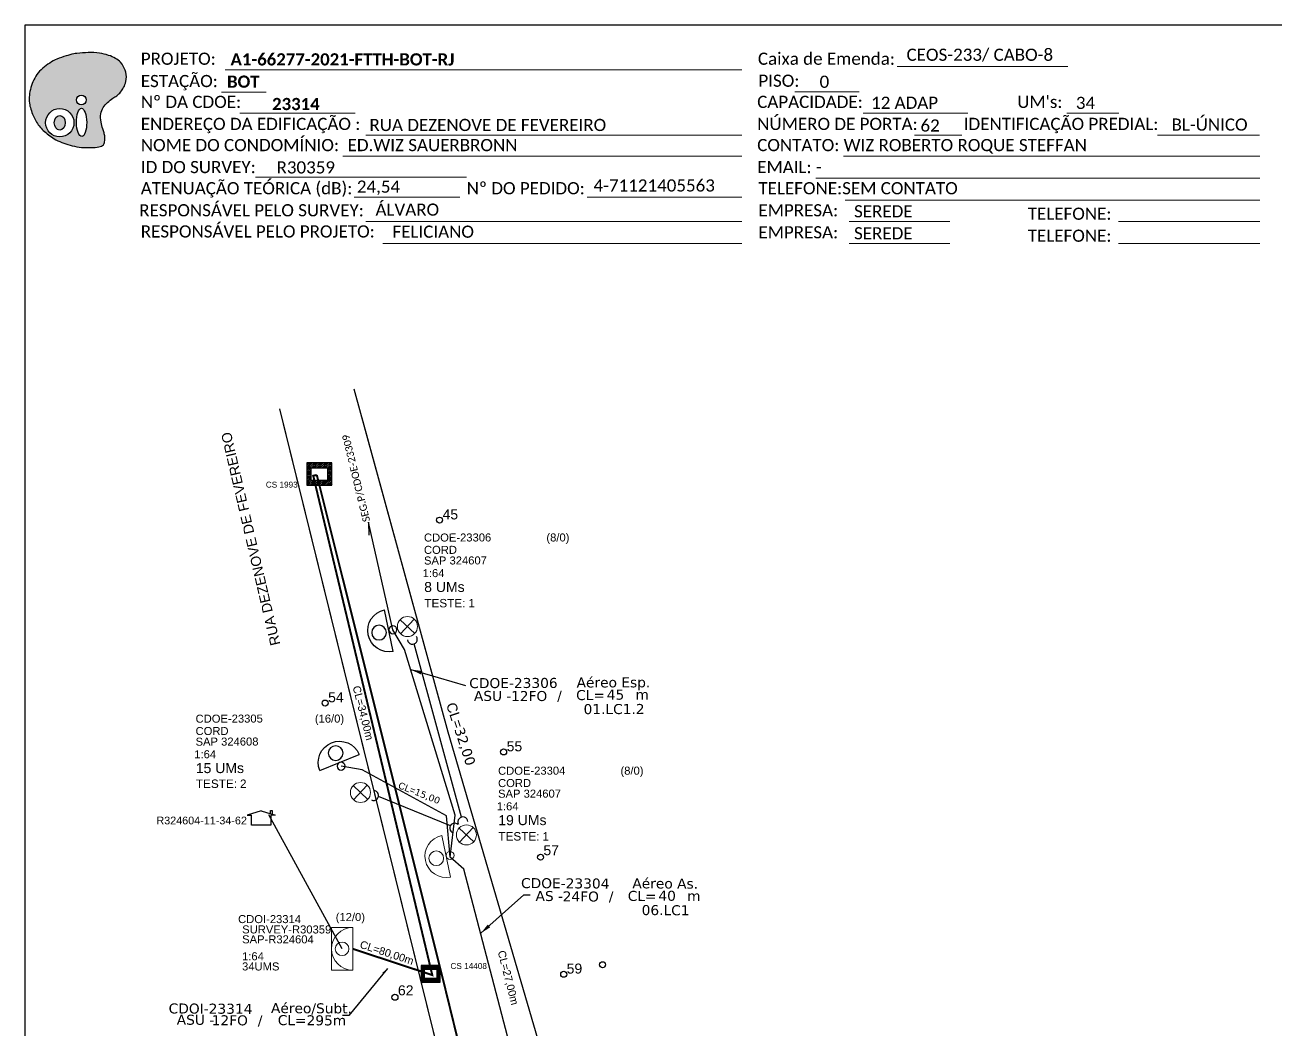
# Model space of a CAD drawing. Header units: metres. Extents: x -425 to 416, y -480 to 114.
# Drawn here: x -424.7 to -198.3, y -67.8 to 114 of the extents above; entities that cross this region are included whole.
import ezdxf
from ezdxf.enums import TextEntityAlignment as Align

# ---------------------------------------------------------------- set-up
doc = ezdxf.new("R2010")
doc.units = ezdxf.units.M
for name, color, linetype in [('0 @ 1', 7, 'Continuous'), ('10.1-Caixas Subterrâneas', 5, 'Continuous'), ('CAP a instalar', 1, 'Continuous'), ('label_cabos', 7, 'Continuous'), ('Numeração Texto', 34, 'Continuous'), ('QUADRA', 7, 'Continuous'), ('surveys', 7, 'Continuous'), ('Surveys legendas', 7, 'Continuous')]:
    doc.layers.add(name, color=color, linetype=linetype)
for name, color, linetype, lineweight in [('10.4-Postes', 1, 'Continuous', 0), ("20.0-LEGENDA DOS CDO'S", 1, 'Continuous', 0), ('20.1-CDO_INTERIOR', 1, 'Continuous', 0), ('20.2-CDO_POSTE', 1, 'Continuous', 5), ('20.6-CORDOALHA_SUPORTE', 7, 'Continuous', 25), ('Numeração', 251, 'Continuous', 0), ('Segmento Logradouro Texto', 238, 'Continuous', 0)]:
    doc.layers.add(name, color=color, linetype=linetype, lineweight=lineweight)
doc.styles.add('ARIAL', font='arial.ttf')
doc.styles.add('DIGICADE', font='arial.ttf')
doc.styles.add('FTTH', font='arial.ttf')
doc.styles.add('ROMANS', font='arial.ttf')
doc.styles.add('siredit', font='verdana.ttf')
doc.styles.get("Standard").update_dxf_attribs({"font": 'arial.ttf'})
doc.styles.add('WMF-Calibri0', font='calibri.ttf')
doc.styles.add('WMF-Calibri1', font='calibrib.ttf')
doc.linetypes.add('FENCELINE1', pattern='A,0.25,-0.1,[133,ltypeshp.shx,S=0.1,R=0,X=-0.1,Y=0],-0.1,1', length=1.45)
doc.dimstyles.new('CC', dxfattribs={"dimtxt": 1, "dimasz": 2, "dimexe": 0.18, "dimexo": 0.0625, "dimgap": 0.09, "dimtad": 0, "dimdec": 0, "dimrnd": 1, "dimzin": 0, "dimdsep": 46, "dimtxsty": 'siredit', "dimblk": 'NONE', "dimcen": 0, "dimse1": 1, "dimse2": 1, "dimsd1": 1, "dimsd2": 1, "dimclrt": 7, "dimadec": 0, "dimazin": 0, "dimtfac": 1, "dimtdec": 0, "dimtofl": 0, "dimtmove": 0, "dimatfit": 3, "dimfxl": 0, "dimtolj": 1, "dimtzin": 0, "dimarcsym": 0})
doc.dimstyles.get("Standard").update_dxf_attribs({"dimtxt": 0.18, "dimasz": 0.18, "dimexe": 0.18, "dimexo": 0.0625, "dimgap": 0.09, "dimtad": 0, "dimtih": 1, "dimtoh": 1, "dimdec": 4, "dimzin": 0, "dimdsep": 46, "dimtxsty": 'Standard', "dimcen": 0.09, "dimadec": 0, "dimazin": 0, "dimtfac": 1, "dimtdec": 4, "dimtofl": 0, "dimtmove": 0, "dimatfit": 3, "dimfxl": 0, "dimtolj": 1, "dimtzin": 0, "dimarcsym": 0})

# ---------------------------------------------------------------- blocks, each defined once
blk = doc.blocks.new('POLE_POLE')
at = {"color": 1}
for p, q in [((-0.00000309, 0.00000689), (0.00000269, 0.00000147)), ((0.00000251, 0.00000707), (-0.00000291, 0.00000129))]:
    blk.add_line(p, q, dxfattribs=at)
blk.add_circle((-0.0000002, 0.00000418), 0.00000396, dxfattribs=at)
blk = doc.blocks.new('*X4')
at = {"color": 0, "linetype": 'Continuous'}
for p, q in [((-1.25, 0.34099), (-0.49099, 1.1)), ((-1.25, 0.517767), (-0.667767, 1.1)), ((-1.25, 0.694544), (-0.844544, 1.1)), ((-1.25, 0.87132), (-1.02132, 1.1)), ((-1.25, 1.048097), (-1.198097, 1.1)), ((-1.25, 0.164214), (-0.8035, 0.610714)), ((-1.25, -0.012563), (-0.8035, 0.433937)), ((-1.25, -0.18934), (-0.8035, 0.25716)), ((-1.25, -0.366117), (-0.8035, 0.080383)), ((-0.789214, 0.625), (-0.314214, 1.1)), ((-0.612437, 0.625), (-0.137437, 1.1)), ((-0.43566, 0.625), (0.03934, 1.1)), ((-0.258883, 0.625), (0.216117, 1.1)), ((-0.082107, 0.625), (0.392893, 1.1)), ((0.09467, 0.625), (0.56967, 1.1)), ((0.271447, 0.625), (0.746447, 1.1)), ((0.448223, 0.625), (0.923223, 1.1)), ((0.625, 0.625), (1.1, 1.1)), ((0.801777, 0.625), (1.25, 1.073223)), ((0.8035, 0.449947), (1.25, 0.896447)), ((0.8035, 0.27317), (1.25, 0.71967)), ((0.8035, 0.096393), (1.25, 0.542893)), ((0.8035, -0.080383), (1.25, 0.366117)), ((0.8035, -0.25716), (1.25, 0.18934)), ((0.8035, -0.433937), (1.25, 0.012563)), ((-1.25, -0.542893), (-0.8035, -0.096393)), ((-1.25, -0.71967), (-0.8035, -0.27317)), ((-1.25, -0.896447), (-0.8035, -0.449947)), ((-1.25, -1.073223), (-0.801777, -0.625)), ((-1.1, -1.1), (-0.625, -0.625)), ((-0.923223, -1.1), (-0.448223, -0.625)), ((-0.746447, -1.1), (-0.271447, -0.625)), ((-0.56967, -1.1), (-0.09467, -0.625)), ((-0.392893, -1.1), (0.082107, -0.625)), ((-0.216117, -1.1), (0.258883, -0.625)), ((-0.03934, -1.1), (0.43566, -0.625)), ((0.137437, -1.1), (0.612437, -0.625)), ((0.314214, -1.1), (0.789214, -0.625)), ((0.49099, -1.1), (1.25, -0.34099)), ((0.667767, -1.1), (1.25, -0.517767)), ((0.8035, -0.610714), (1.25, -0.164214)), ((0.844544, -1.1), (1.25, -0.694544)), ((1.02132, -1.1), (1.25, -0.87132)), ((1.198097, -1.1), (1.25, -1.048097))]:
    blk.add_line(p, q, dxfattribs=at)
blk = doc.blocks.new('MANHOLE_MQ')
at = {"color": 0, "linetype": 'Continuous'}
for p, q in [((0.00000623, 0.00000569), (-0.00000627, 0.00000569)), ((-0.00000627, 0.00000569), (-0.00000627, -0.00000531)), ((-0.00000404, 0.00000331), (0.00000399, 0.00000331)), ((-0.00000404, -0.00000294), (-0.00000404, 0.00000331)), ((0.00000399, 0.00000331), (0.00000399, -0.00000294)), ((0.00000623, -0.00000531), (0.00000623, 0.00000569)), ((-0.00000627, -0.00000531), (0.00000623, -0.00000531)), ((0.00000399, -0.00000294), (-0.00000404, -0.00000294)), ((0.00000399, -0.00000294), (0.00000399, -0.00000294))]:
    blk.add_line(p, q, dxfattribs=at)
at = {"color": 0, "linetype": 'Continuous', "xscale": 5e-06, "yscale": 5e-06, "zscale": 1e-05}
blk.add_blockref('*X4', (-0.00000002, 0.00000019), dxfattribs=at)
blk = doc.blocks.new('*U16')
at = {"color": 0}
blk.add_line((2.14, -0.58), (-2.1, -0.68), dxfattribs=at)
for centre, radius in [((0, 0.38), 0.733), ((0.03, -1.03), 0.393)]:
    blk.add_circle(centre, radius, dxfattribs=at)
blk.add_arc((0.02, -0.63), 2.12, 1.3782, 181.3782, dxfattribs=at)
blk = doc.blocks.new('Inst CDOE-8 CAIXA DIST OPT CDOE 48F_8D C_SPL OPTAP')
at = {"layer": "20.0-LEGENDA DOS CDO'S", "color": 0}
for tag, p, style, flags in [('ID_ATIVIDADE', (0.12, 6.47), 'ARIAL', 3), ('FATOR', (7.92, 6.47), 'ARIAL', 1), ('QTDE', (0.23, -0.97), 'DIGICADE', 3)]:
    blk.add_attdef(tag, p, '', height=0.8, rotation=0.118, dxfattribs=dict(at, style=style, flags=flags))
at = {"layer": "20.0-LEGENDA DOS CDO'S", "color": 0, "style": 'ARIAL'}
for tag, p, height in [('FID', (0.12, 5.25), 0.8), ('SAP', (0.12, 2.96), 0.8), ('CORDOALHA', (0.12, 4.02), 0.8), ('1:XX', (-0.01, 1.7), 0.8), ('UMS', (0.14, 0.22), 1)]:
    blk.add_attdef(tag, p, '', height=height, rotation=0.118, dxfattribs=at)
blk.add_attdef('FIBRAS_UTILIZADAS', text='', height=0.8, rotation=0.118, dxfattribs=at).set_placement((13.48, 5.26), align=Align.CENTER)
blk = doc.blocks.new('Teste  FTTH')
at = {"color": 0, "lineweight": 0, "style": 'ROMANS'}
for tag, p in [('TESTE', (-2.302, -0.29)), ('QTDE', (0.212, -0.29))]:
    blk.add_attdef(tag, p, '', height=0.48, dxfattribs=at)
for tag, p, flags in [('FID', (-2.227, -1.253), 1), ('FATOR', (-2.227, -2.028), 3), ('ID_ATIVIDADE', (-2.227, -2.716), 3)]:
    blk.add_attdef(tag, p, '', height=0.48, dxfattribs=dict(at, flags=flags))
blk = doc.blocks.new('Inst CDOE-16 CAIXA DIST OPT CDOE 48F_16D C_SPL_2_1_8')
at = {"layer": "20.0-LEGENDA DOS CDO'S", "color": 0}
for tag, p, style, flags in [('ID_ATIVIDADE', (0.12, 6.47), 'ARIAL', 3), ('FATOR', (7.92, 6.47), 'ARIAL', 1), ('QTDE', (0.1, -1.17), 'DIGICADE', 3)]:
    blk.add_attdef(tag, p, '', height=0.8, rotation=0.118, dxfattribs=dict(at, style=style, flags=flags))
at = {"layer": "20.0-LEGENDA DOS CDO'S", "color": 0, "style": 'ARIAL'}
for tag, p, height in [('FID', (0.12, 5.25), 0.8), ('SAP', (0.12, 2.96), 0.8), ('CORDOALHA', (0.12, 4.02), 0.8), ('1:XX', (-0.01, 1.7), 0.8), ('UMS', (0.14, 0.22), 1)]:
    blk.add_attdef(tag, p, '', height=height, rotation=0.118, dxfattribs=at)
blk.add_attdef('FIBRAS_UTILIZADAS', text='', height=0.8, rotation=0.118, dxfattribs=at).set_placement((13.48, 5.26), align=Align.CENTER)
blk = doc.blocks.new('Inst CORD BENZINAL 4.55MM 3F (sem recursos)')
at = {"layer": '20.6-CORDOALHA_SUPORTE', "color": 0, "lineweight": 0, "style": 'ROMANS'}
blk.add_attdef('LANCE', text='', height=1, dxfattribs=at).set_placement((-0.54, -2.21), align=Align.RIGHT)
at = {"layer": '20.6-CORDOALHA_SUPORTE', "color": 0, "style": 'siredit'}
blk.add_attdef('QTDE', (-0.54, -2.21), '', height=1, rotation=359.69, dxfattribs=at)
at = {"layer": '20.6-CORDOALHA_SUPORTE', "color": 0, "lineweight": 0, "style": 'ROMANS'}
for tag, p, flags in [('FATOR', (-5.2, -4.44), 3), ('ID_ATIVIDADE', (-5.2, -6.67), 3), ('FID', (-5.2, -8.9), 1)]:
    blk.add_attdef(tag, p, '', height=1, dxfattribs=dict(at, flags=flags))
blk = doc.blocks.new('_None')
blk = doc.blocks.new('Inst CB ESP CFOA-SM-ASU-120-S-12')
at = {"layer": 'label_cabos', "color": 0, "style": 'siredit'}
for tag, flags, p in [('ID_ATIVIDADE', 3, (1.31, 2.67)), ('FATOR', 1, (11.56, 2.55))]:
    blk.add_attdef(tag, text='', height=1, rotation=359.69, dxfattribs=dict(at, flags=flags)).set_placement(p, align=Align.MIDDLE_CENTER)
for tag, p in [('DESTINO_CABO', (3.13, 1.26)), ('TIPO_CABO', (13.11, 1.24)), ('TIPO_CABO', (1.26, 0)), ('CABO', (4.69, -0.05)), ('/', (7.71, -0.05)), ('LANCE', (10.81, 0)), ('UND', (15.96, 0)), ('FID', (13.15, -1.41))]:
    blk.add_attdef(tag, text='', height=1, rotation=359.69, dxfattribs=at).set_placement(p, align=Align.MIDDLE_CENTER)
blk.add_attdef('QTDE', (12.43, -0.47), '', height=1, rotation=359.69, dxfattribs=at)
blk = doc.blocks.new('LEGENDA DOS CABOS')
at = {"layer": 'label_cabos', "color": 0, "style": 'siredit'}
for tag, p in [('ID', (4.24, 1.63)), ('XX', (14.31, 1.67)), ('TIPO_CABO', (2.74, 0.52)), ('CABO', (6.16, 0.47)), ('/', (9.19, 0.47)), ('METROS', (14.36, 0.47))]:
    blk.add_attdef(tag, text='', height=1, rotation=359.69, dxfattribs=at).set_placement(p, align=Align.MIDDLE_CENTER)
blk = doc.blocks.new('Inst CB AS CFOA-SM-AS-80-TS-24')
at = {"layer": 'label_cabos', "color": 0, "style": 'siredit'}
for tag, flags, p in [('ID_ATIVIDADE', 3, (1.31, 2.67)), ('FATOR', 1, (11.56, 2.55))]:
    blk.add_attdef(tag, text='', height=1, rotation=359.69, dxfattribs=dict(at, flags=flags)).set_placement(p, align=Align.MIDDLE_CENTER)
for tag, p in [('DESTINO_CABO', (3.13, 1.26)), ('TIPO_CABO', (13.11, 1.24)), ('TIPO_CABO', (1.76, 0)), ('CABO', (4.69, -0.05)), ('/', (7.71, -0.05)), ('LANCE', (10.81, 0)), ('UND', (15.96, 0)), ('FID', (13.15, -1.41))]:
    blk.add_attdef(tag, text='', height=1, rotation=359.69, dxfattribs=at).set_placement(p, align=Align.MIDDLE_CENTER)
blk.add_attdef('QTDE', (12.43, -0.47), '', height=1, rotation=359.69, dxfattribs=at)
blk = doc.blocks.new('OI')
h = blk.add_hatch(color=40)
edge = h.paths.add_edge_path()
edge.add_spline(control_points=[(4.35, -0.67), (3.92, -0.99), (3.26, -1.5), (2.81, -2.59), (2.9, -3.5), (3.06, -4.27), (3.31, -4.85), (3.37, -5.39), (3.4, -5.88), (3.2, -6.4), (2.54, -6.61), (1.65, -6.63), (0.55, -6.67), (-0.56, -6.42), (-1.61, -6.14), (-2.77, -5.61), (-3.92, -4.77), (-4.89, -3.7), (-5.34, -2.65), (-5.6, -1.94), (-5.85, -0.96), (-5.71, 0.47), (-5.1, 2.02), (-4.14, 3.02), (-3.3, 3.61), (-2.37, 4.16), (-1.36, 4.44), (-0.56, 4.7), (0.79, 4.85), (2.24, 4.97), (3.79, 4.57), (4.67, 4.21), (5.44, 3.65), (5.76, 2.99), (6.03, 2.21), (6.01, 1.46), (5.72, 0.64), (5.31, 0.08), (4.88, -0.38), (4.51, -0.55), (4.35, -0.67)], knot_values=[0, 0, 0, 0, 1.60434, 2.417191, 3.427595, 4.282808, 4.776746, 5.304182, 5.888771, 6.258406, 6.858137, 7.79129, 8.986195, 10.124242, 11.187857, 12.242908, 13.953784, 15.414161, 16.515391, 17.349188, 17.675853, 19.552021, 21.515531, 22.568638, 23.63245, 24.621084, 25.782718, 26.745347, 27.142653, 29.870543, 31.004649, 31.921532, 32.709589, 33.801391, 34.042471, 35.192333, 35.971461, 36.628871, 37.254359, 37.836911, 37.836911, 37.836911, 37.836911], degree=3, periodic=0)
h.paths.add_polyline_path([(1.13, -0.87, -1), (-0.04, -0.87, -1)], flags=16)
edge = h.paths.add_edge_path(flags=16)
edge.add_ellipse((0.56, -3.59), major_axis=(-0.02, 1.71), ratio=0.361305, start_angle=0, end_angle=360)
h.paths.add_polyline_path([(-0.36, -3.62, -1), (-3.8, -3.62, -1)], flags=16)
edge = h.paths.add_edge_path(flags=0)
edge.add_ellipse((-2.08, -3.62), major_axis=(0, 0.885), ratio=0.758294, start_angle=0, end_angle=360)
at = {"color": 40}
for centre, radius in [((0.54, -0.87), 0.587), ((-2.08, -3.62), 1.72)]:
    blk.add_circle(centre, radius, dxfattribs=at)
blk.add_ellipse((-2.08, -3.62), major_axis=(0, 0.885), ratio=0.758294, start_param=-3.141592653589792, end_param=3.141592653589792, dxfattribs=at)
blk.add_ellipse((0.56, -3.59), major_axis=(-0.02, 1.71), ratio=0.361305, dxfattribs=at)
at = {"color": 40, "start_tangent": (-0.800898, -0.598801), "end_tangent": (-0.800898, -0.598801)}
blk.add_spline([(4.35, -0.67), (3.2, -1.78), (2.9, -2.54), (2.92, -3.55), (3.12, -4.38), (3.28, -4.85), (3.37, -5.37), (3.35, -5.95), (3.2, -6.29), (2.66, -6.55), (1.73, -6.63), (0.54, -6.62), (-0.58, -6.41), (-1.6, -6.11), (-2.56, -5.67), (-3.95, -4.67), (-4.89, -3.56), (-5.37, -2.56), (-5.64, -1.78), (-5.72, -1.46), (-5.63, 0.42), (-4.84, 2.22), (-4.13, 2.99), (-3.27, 3.62), (-2.4, 4.09), (-1.3, 4.47), (-0.37, 4.72), (0.02, 4.77), (2.75, 4.8), (3.85, 4.53), (4.69, 4.16), (5.31, 3.68), (5.85, 2.73), (5.93, 2.5), (5.94, 1.35), (5.67, 0.62), (5.29, 0.08), (4.84, -0.36), (4.35, -0.67)], degree=3, dxfattribs=at)
blk = doc.blocks.new('SURVEY_SURVEY')
for p, q in [((0.0000086, 0.0000127), (-0.000004, 0.000009)), ((0.0000086, 0.0000127), (0.0000212, 0.000009)), ((0.0000171, 0.0000132), (0.0000184, 0.0000132)), ((0.0000171, 0.0000103), (0.0000171, 0.0000132)), ((0.0000184, 0.0000132), (0.0000184, 0.0000099)), ((-0.000004, 0.000009), (0, 0.000009)), ((0, 0), (0, 0.000009)), ((0.0000212, 0.000009), (0.0000172, 0.000009)), ((0.0000172, 0.000009), (0.0000172, 0)), ((0.0000172, 0), (0, 0))]:
    blk.add_line(p, q)

msp = doc.modelspace()

# ---------------------------------------------------------------- linework, layer by layer
at = {"color": 7}
msp.add_lwpolyline([(-424.68, -479.97), (416.32, -479.97), (416.32, 114.03), (-424.68, 114.03)], close=True, dxfattribs=at)
at = {"lineweight": 0}
for points in [[(-266.84, 106.52), (-235.91, 106.52)], [(-388.45, 105.91), (-294.95, 105.91)], [(-285.35, 101.93), (-273.68, 101.93)], [(-389.09, 101.88), (-381.03, 101.88)], [(-272.99, 98.1), (-254.05, 98.1)], [(-362.96, 94.11), (-294.95, 94.11)], [(-367.16, 90.28), (-294.95, 90.28)], [(-276.54, 90.28), (-201.18, 90.28)], [(-382.96, 86.51), (-344.75, 86.51)], [(-281.51, 86.3), (-201.18, 86.3)], [(-276.23, 82.31), (-201.18, 82.31)]]:
    msp.add_lwpolyline(points, dxfattribs=at)
at = {"color": 7, "lineweight": 0}
for points in [[(-385.81, 98.1), (-364.92, 98.1)], [(-236.13, 98.1), (-226.7, 98.1)], [(-263.65, 94.11), (-255.1, 94.11)], [(-219.72, 94.11), (-201.21, 94.11)], [(-365.07, 82.86), (-345.98, 82.86)], [(-322.94, 82.86), (-294.92, 82.86)], [(-362.96, 78.48), (-294.95, 78.48)], [(-275.48, 78.48), (-257.27, 78.48)], [(-226.74, 78.48), (-201.18, 78.48)], [(-359.89, 74.5), (-294.95, 74.5)], [(-275.48, 74.5), (-257.27, 74.5)], [(-226.74, 74.5), (-201.18, 74.5)]]:
    msp.add_lwpolyline(points, dxfattribs=at)
for points in [[(-358.09, 4.59), (-362.53, 24.05), (-362.43, 21.69)], [(-334.36, -43.37), (-333.24, -43.37)]]:
    msp.add_lwpolyline(points)
at = {"color": 4}
msp.add_lwpolyline([(-367.28, -53.16), (-380.52, -28.91)], dxfattribs=at)
at = {"layer": '20.1-CDO_INTERIOR', "color": 1, "lineweight": 18}
msp.add_lwpolyline([(-369.21, -57.02), (-369.21, -49.31), (-365.36, -49.31), (-365.35, -57.02)], close=True, dxfattribs=at)
msp.add_circle((-367.28, -53.16), 1.23, dxfattribs=at)
msp.add_arc((-365.35, -53.16), 3.86, 90.0276, 270.0276, dxfattribs=at)
at = {"layer": '20.6-CORDOALHA_SUPORTE'}
for p, q in [((-345.68, -29.32), (-354.25, 2.04)), ((-347.69, -30.89), (-360.7, -25.6))]:
    msp.add_line(p, q, dxfattribs=at)
for centre, start, end in [((-354.57, 2.88), 189.2967, 33.0108), ((-361.58, -25.4), 245.5191, 89.2331), ((-345.43, -30.19), 3.7065, 207.4205), ((-346.91, -31.33), 48.7222, 252.4363)]:
    msp.add_arc(centre, 0.901, start, end, dxfattribs=at)
at = {"layer": 'CAP a instalar', "color": 7, "linetype": 'FENCELINE1', "ltscale": 5}
for p, q in [((-355.99, 0.99), (-358.09, 4.59)), ((-346.81, -28.94), (-355.99, 0.99)), ((-363.66, -20.77), (-367.48, -20.09)), ((-348.41, -29.06), (-363.66, -20.77)), ((-347.73, -36.56), (-348.41, -29.06)), ((-347.73, -36.56), (-346.81, -28.94)), ((-345.28, -38.74), (-347.73, -36.56)), ((-335.59, -75.7), (-345.28, -38.74))]:
    msp.add_line(p, q, dxfattribs=at)
at = {"layer": 'CAP a instalar', "color": 1, "ltscale": 5, "const_width": 0.363}
for points in [[(-371.86, 32.6), (-372.51, 32.46), (-350.96, -57.91), (-365.35, -53.16)], [(-297.17, -201.74), (-301.21, -203.54), (-312.85, -203.47), (-328.37, -142.97), (-349.16, -58.13), (-371.86, 32.6)]]:
    msp.add_lwpolyline(points, dxfattribs=at)
at = {"layer": 'Numeração'}
for centre in [(-349.65, 24.43), (-370.35, -8.67), (-338.05, -17.53), (-331.37, -36.57), (-320.15, -56.03), (-327.17, -57.76), (-357.72, -61.93)]:
    msp.add_circle(centre, 0.544, dxfattribs=at)
at = {"layer": 'Numeração Texto'}
for centre in [(-349.65, 24.43), (-370.35, -8.67), (-338.05, -17.53), (-331.37, -36.57), (-320.15, -56.03), (-327.17, -57.76), (-357.72, -61.93)]:
    msp.add_circle(centre, 0.544, dxfattribs=at)
at = {"layer": 'QUADRA'}
for points in [[(-365.17, 48.21), (-348.15, -13.86), (-300.88, -175.43), (-300.35, -176.08), (-299.52, -176.29), (-298.62, -176.29), (-238.88, -157.47)], [(-362.98, -222.59), (-316.99, -205.06), (-316.5, -204.41), (-316.5, -203.33), (-326.01, -168.29), (-378.54, 44.54)], [(-362.98, -222.59), (-316.99, -205.06), (-316.5, -204.41), (-316.5, -203.33), (-326.01, -168.29), (-377.88, 41.86)], [(-363.72, 42.94), (-348.15, -13.86), (-300.88, -175.43), (-300.35, -176.08), (-299.52, -176.29), (-298.62, -176.29), (-238.88, -157.47)]]:
    msp.add_lwpolyline(points, dxfattribs=at)

# ---------------------------------------------------------------- block references
at = {"color": 7, "xscale": 1.494060215586407, "yscale": 1.494060215586409, "zscale": 1.494060215586409, "rotation": 0.153289602394906}
msp.add_blockref('OI', (-415.29, 101.76), dxfattribs=at)
at = {"layer": '10.1-Caixas Subterrâneas', "color": 30}
for p, xscale, yscale, zscale, rotation in [((-371.41, 32.83), 365165.1866478867, 365165.1866478867, 365165.1866478867, 180.0000000000615), ((-351.25, -57.64), 273873.889985915, 273873.889985915, 273873.889985915, 180.0000000000614)]:
    msp.add_blockref('MANHOLE_MQ', p, dxfattribs=dict(at, xscale=xscale, yscale=yscale, zscale=zscale, rotation=rotation))
at = {"layer": '10.4-Postes', "color": 1, "xscale": 458181.8136000001, "yscale": 458181.8136000001, "zscale": 458181.8136000001}
for p in [(-355.36, 3.25), (-363.87, -26.78), (-344.69, -34.46)]:
    msp.add_blockref('POLE_POLE', p, dxfattribs=at)
at = {"layer": "20.0-LEGENDA DOS CDO'S", "color": 7, "lineweight": 0, "xscale": 1.8144, "yscale": 1.8144, "zscale": 1.8144}
for name, p, values in [('Inst CDOE-16 CAIXA DIST OPT CDOE 48F_16D C_SPL_2_1_8', (-394.02, -21.76), {'FID': 'CDOE-23305', 'CORDOALHA': 'CORD', 'SAP': 'SAP 324608', '1:XX': '1:64', 'UMS': '15 UMs', 'FIBRAS_UTILIZADAS': '(16/0)'}), ('Inst CDOE-8 CAIXA DIST OPT CDOE 48F_8D C_SPL OPTAP', (-339.27, -31.18), {'FID': 'CDOE-23304', 'CORDOALHA': 'CORD', 'SAP': 'SAP 324607', '1:XX': '1:64', 'UMS': '19 UMs', 'FIBRAS_UTILIZADAS': '(8/0)'})]:
    msp.add_blockref(name, p, dxfattribs=at).add_auto_attribs(values)
at = {"layer": "20.0-LEGENDA DOS CDO'S", "color": 7, "lineweight": 0}
for p, xscale, yscale, zscale, rotation, values in [((-386.44, -23.12), 3.176107199999991, 3.176107199999992, 3.176107199999992, 0.004078562105398151, {'TESTE': 'TESTE:', 'QTDE': '2'}), ((-331.69, -32.64), 3.176107200000001, 3.176107200000001, 3.176107200000001, 3.126797674058592e-05, {'TESTE': 'TESTE:', 'QTDE': '1'})]:
    msp.add_blockref('Teste  FTTH', p, dxfattribs=dict(at, xscale=xscale, yscale=yscale, zscale=zscale, rotation=rotation)).add_auto_attribs(values)
at = {"layer": '20.2-CDO_POSTE', "color": 7, "xscale": -1.8144, "yscale": 1.8144, "zscale": 1.8144, "rotation": 103.0989755827989}
msp.add_blockref('*U16', (-349.57, -36.62), dxfattribs=at)
at = {"layer": '20.6-CORDOALHA_SUPORTE', "color": 0, "lineweight": 0}
for p, xscale, yscale, zscale, rotation, values in [((-342.88, -13.09), 1.8144, 1.8144, 1.8144, 288.3907652509445, {'QTDE': '32,00', 'LANCE': 'CL='}), ((-352.68, -22.94), 1.22472, 1.22472, 1.22472, 338.4673194358991, {'QTDE': '15,00', 'LANCE': 'CL='})]:
    msp.add_blockref('Inst CORD BENZINAL 4.55MM 3F (sem recursos)', p, dxfattribs=dict(at, xscale=xscale, yscale=yscale, zscale=zscale, rotation=rotation)).add_auto_attribs(values)
at = {"layer": 'CAP a instalar', "color": 7, "linetype": 'FENCELINE1', "ltscale": 5, "xscale": 1.8144, "yscale": 1.8144, "zscale": 1.8144}
msp.add_blockref('Inst CDOE-8 CAIXA DIST OPT CDOE 48F_8D C_SPL OPTAP', (-352.68, 11.02), dxfattribs=at).add_auto_attribs({'FID': 'CDOE-23306', 'CORDOALHA': 'CORD', 'SAP': 'SAP 324607', '1:XX': '1:64', 'UMS': '8 UMs', 'FIBRAS_UTILIZADAS': '(8/0)'})
at = {"layer": 'CAP a instalar', "color": 7, "linetype": 'FENCELINE1', "ltscale": 5, "xscale": 3.176107200000001, "yscale": 3.176107200000001, "zscale": 3.176107200000001, "rotation": 3.126797674058592e-05}
msp.add_blockref('Teste  FTTH', (-345.1, 9.56), dxfattribs=at).add_auto_attribs({'TESTE': 'TESTE:', 'QTDE': '1'})
at = {"layer": 'CAP a instalar', "color": 7, "linetype": 'FENCELINE1', "ltscale": 5, "xscale": -1.8144, "yscale": 1.8144, "zscale": 1.8144}
for p, rotation in [((-359.92, 4.22), 103.0989755827989), ((-368.17, -18.37), 23.59817771285561)]:
    msp.add_blockref('*U16', p, dxfattribs=dict(at, rotation=rotation))
at = {"layer": 'label_cabos'}
ref = msp.add_blockref('Inst CB ESP CFOA-SM-ASU-120-S-12', (-341.93, -7.39), dxfattribs=dict(at, xscale=1.8144, yscale=1.8144, zscale=1.8144, rotation=0.4634636605450994))
ref.add_attrib('DESTINO_CABO', 'CDOE-23306', dxfattribs={"color": 0, "height": 1.814, "rotation": 0.1535, "style": 'siredit'}).set_placement((-336.27, -5.05), align=Align.MIDDLE_CENTER)
ref.add_attrib('TIPO_CABO', 'Aéreo Esp.', dxfattribs={"color": 0, "height": 1.814, "rotation": 0.1535, "style": 'siredit'}).set_placement((-318.17, -4.94), align=Align.MIDDLE_CENTER)
ref.add_attrib('CABO', '12FO', dxfattribs={"color": 0, "height": 1.814, "rotation": 0.1535, "style": 'siredit'}).set_placement((-333.43, -7.41), align=Align.MIDDLE_CENTER)
ref.add_attrib('/', '/', dxfattribs={"color": 0, "height": 1.81, "rotation": 0.1535, "style": 'siredit'}).set_placement((-327.94, -7.37), align=Align.MIDDLE_CENTER)
ref.add_attrib('TIPO_CABO', 'ASU - ', dxfattribs={"color": 0, "height": 1.814, "rotation": 0.1535, "style": 'siredit'}).set_placement((-339.64, -7.38), align=Align.MIDDLE_CENTER)
ref.add_attrib('FID', '01.LC1.2', dxfattribs={"color": 0, "height": 1.814, "rotation": 0.1535, "style": 'siredit'}).set_placement((-318.06, -9.76), align=Align.MIDDLE_CENTER)
ref.add_attrib('LANCE', 'CL=', dxfattribs={"color": 0, "height": 1.814, "rotation": 0.1535, "style": 'siredit'}).set_placement((-322.32, -7.23), align=Align.MIDDLE_CENTER)
ref.add_attrib('QTDE', '45', (-319.38, -8.07), dxfattribs={"color": 0, "height": 1.814, "rotation": 0.1535, "style": 'siredit'})
ref.add_attrib('UND', 'm', dxfattribs={"color": 0, "height": 1.81, "rotation": 0.1535, "style": 'siredit'}).set_placement((-312.97, -7.15), align=Align.MIDDLE_CENTER)
ref = msp.add_blockref('Inst CB AS CFOA-SM-AS-80-TS-24', (-332.59, -43.59), dxfattribs=dict(at, xscale=1.8144, yscale=1.8144, zscale=1.8144))
ref.add_attrib('DESTINO_CABO', 'CDOE-23304', dxfattribs={"color": 0, "height": 1.814, "rotation": 359.69, "style": 'siredit'}).set_placement((-326.9, -41.3), align=Align.MIDDLE_CENTER)
ref.add_attrib('TIPO_CABO', 'Aéreo As.', dxfattribs={"color": 0, "height": 1.814, "rotation": 359.69, "style": 'siredit'}).set_placement((-308.8, -41.33), align=Align.MIDDLE_CENTER)
ref.add_attrib('CABO', '24FO', dxfattribs={"color": 0, "height": 1.814, "rotation": 359.69, "style": 'siredit'}).set_placement((-324.08, -43.68), align=Align.MIDDLE_CENTER)
ref.add_attrib('/', '/', dxfattribs={"color": 0, "height": 1.81, "rotation": 359.69, "style": 'siredit'}).set_placement((-318.59, -43.68), align=Align.MIDDLE_CENTER)
ref.add_attrib('TIPO_CABO', 'AS - ', dxfattribs={"color": 0, "height": 1.814, "rotation": 359.69, "style": 'siredit'}).set_placement((-329.39, -43.6), align=Align.MIDDLE_CENTER)
ref.add_attrib('FID', '06.LC1', dxfattribs={"color": 0, "height": 1.814, "rotation": 359.69, "style": 'siredit'}).set_placement((-308.73, -46.16), align=Align.MIDDLE_CENTER)
ref.add_attrib('LANCE', 'CL=', dxfattribs={"color": 0, "height": 1.814, "rotation": 359.69, "style": 'siredit'}).set_placement((-312.97, -43.59), align=Align.MIDDLE_CENTER)
ref.add_attrib('QTDE', '40', (-310.04, -44.45), dxfattribs={"color": 0, "height": 1.814, "rotation": 359.69, "style": 'siredit'})
ref.add_attrib('UND', 'm', dxfattribs={"color": 0, "height": 1.81, "rotation": 359.69, "style": 'siredit'}).set_placement((-303.62, -43.59), align=Align.MIDDLE_CENTER)
at = {"layer": 'label_cabos', "color": 0, "lineweight": 0, "xscale": 1.8144, "yscale": 1.8144, "zscale": 1.8144}
msp.add_blockref('LEGENDA DOS CABOS', (-398.79, -66.94), dxfattribs=at).add_auto_attribs({'ID': 'CDOI-23314', 'CABO': '12FO', 'METROS': 'CL=295m', 'XX': 'Aéreo/Subt.', '/': '/', 'TIPO_CABO': 'ASU -'})
at = {"layer": 'surveys', "color": 255, "xscale": 200466.510250584, "yscale": 200466.510250584, "zscale": 200466.510250584}
msp.add_blockref('SURVEY_SURVEY', (-383.66, -30.75), dxfattribs=at)

# ---------------------------------------------------------------- texts
at = {"lineweight": 0, "style": 'WMF-Calibri0'}
for s, height, p in [('PROJETO:', 2.206, (-403.72, 106.83)), ('Caixa de Emenda:', 2.2064, (-292.02, 106.83)), ('ESTAÇÃO:', 2.206, (-403.72, 102.79)), ('PISO:', 2.206, (-291.93, 102.85)), ('CAPACIDADE:', 2.2064, (-292.15, 99.02)), ('ENDEREÇO DA EDIFICAÇÃO :', 2.2064, (-403.72, 95.03)), ('NOME DO CONDOMÍNIO:  ED.WIZ SAUERBRONN', 2.2064, (-403.72, 91.2)), ('CONTATO: WIZ ROBERTO ROQUE STEFFAN', 2.2064, (-292.15, 91.2)), ('ID DO SURVEY:', 2.2064, (-403.72, 87.22)), ('R30359', 2.206, (-379.15, 87.16)), ('EMAIL: -', 2.206, (-292.15, 87.22)), ('ATENUAÇÃO TEÓRICA (dB):', 2.2064, (-403.72, 83.39)), ('24,54', 2.206, (-364.61, 83.68)), ('TELEFONE:SEM CONTATO', 2.2064, (-291.93, 83.39))]:
    msp.add_text(s, height=height, dxfattribs=at).set_placement(p)
for s, height, style, p in [('A1-66277-2021-FTTH-BOT-RJ', 2.2064, 'WMF-Calibri1', (-387.48, 106.71)), ('CEOS-233/ CABO-8', 2.2064, 'WMF-Calibri0', (-265.12, 107.55)), ('BOT', 2.206, 'WMF-Calibri1', (-388.11, 102.68)), ('0', 2.21, 'WMF-Calibri0', (-280.86, 102.66)), ('12 ADAP', 2.206, 'WMF-Calibri0', (-271.54, 98.86)), ('RUA DEZENOVE DE FEVEREIRO', 2.2064, 'WMF-Calibri0', (-362.33, 94.84))]:
    msp.add_text(s, height=height, dxfattribs=dict(style=style)).set_placement(p)
at = {"color": 7, "lineweight": 0, "style": 'WMF-Calibri0'}
for s, height, p in [('Nº DA CDOE:', 2.2064, (-403.72, 99.02)), ("UM's:", 2.206, (-245.08, 99.02)), ('NÚMERO DE PORTA:', 2.2064, (-292.15, 95.03)), ('IDENTIFICAÇÃO PREDIAL:', 2.2064, (-254.77, 95.03)), ('Nº DO PEDIDO:', 2.2064, (-344.73, 83.39)), ('RESPONSÁVEL PELO SURVEY:', 2.2064, (-404.01, 79.4)), ('ÁLVARO', 2.206, (-361.24, 79.52)), ('EMPRESA:', 2.206, (-291.93, 79.4)), ('TELEFONE:', 2.206, (-243.18, 78.78)), ('RESPONSÁVEL PELO PROJETO:', 2.2064, (-403.72, 75.57)), ('FELICIANO', 2.206, (-358.17, 75.53)), ('EMPRESA:', 2.206, (-291.93, 75.42)), ('TELEFONE:', 2.206, (-243.18, 74.8))]:
    msp.add_text(s, height=height, dxfattribs=at).set_placement(p)
at = {"color": 7, "style": 'WMF-Calibri1'}
msp.add_text('23314', height=2.206, dxfattribs=at).set_placement((-375.65, 98.63), align=Align.CENTER)
at = {"color": 7, "style": 'WMF-Calibri0'}
for s, height, p in [('34', 2.206, (-234.47, 98.83)), ('BL-ÚNICO', 2.206, (-217.16, 94.91)), ('62', 2.206, (-262.6, 94.74)), ('4-71121405563 ', 2.2064, (-321.78, 83.89)), ('SEREDE', 2.206, (-274.62, 79.22)), ('SEREDE', 2.206, (-274.62, 75.24))]:
    msp.add_text(s, height=height, dxfattribs=at).set_placement(p)
at = {"style": 'WMF-Calibri0'}
msp.add_text('SEG.P/CDOE-23309', height=1.3195, rotation=103.684, dxfattribs=at).set_placement((-362.2, 24.3))
at = {"layer": '0 @ 1', "color": 3, "linetype": 'Continuous', "char_height": 1.3915, "attachment_point": 1, "style": 'FTTH'}
for s, insert, rotation in [('\\pxt3;CL=34,00m', (-364.04, -5.4), 284.2965), ('\\pxt3;CL=80,00m', (-363.76, -51.61), 341.8502), ('\\pxt3;CL=27,00m', (-337.78, -53.31), 284.2965)]:
    msp.add_mtext_dynamic_manual_height_columns(s, width=13.3982, gutter_width=0.00005, heights=[1.55], dxfattribs=dict(at, insert=insert, rotation=rotation))
at = {"layer": '10.1-Caixas Subterrâneas', "color": 30, "style": 'ARIAL'}
for s, p in [('CS 1993', (-381.09, 30.32)), ('CS 14408', (-347.67, -56.79))]:
    msp.add_text(s, height=1.062, dxfattribs=at).set_placement(p)
at = {"layer": "20.0-LEGENDA DOS CDO'S", "color": 1, "style": 'ARIAL'}
for tag, p, s in [('CDOI-23314', (-386.11, -48.5), 'CDOI-XXX'), ('SURVEY-R30359', (-385.37, -50.37), 'SV-XXXXXX'), ('SAP-R324604', (-385.38, -52.16), 'SAP'), ('1:64', (-385.39, -55.23), '1:64'), ('34UMS', (-385.39, -57.07), 'UMs')]:
    msp.add_attdef(tag, p, s, height=1.452, rotation=359.9724, dxfattribs=at)
msp.add_attdef('(12/0)', text='(XX/YY)', height=1.452, rotation=359.9724, dxfattribs=at).set_placement((-365.79, -48.13), align=Align.CENTER)
at = {"layer": 'Numeração Texto', "linetype": 'Continuous', "char_height": 1.8144, "attachment_point": 1, "style": 'DIGICADE'}
for s, insert, width in [('\\fArial|b0|i0|c0|p34;\\W1.0000000000;\\T1.0000000000;\\o\\l45', (-349.1, 26.37), 3.4914), ('\\fArial|b0|i0|c0|p34;\\W1.0000000000;\\T1.0000000000;\\o\\l45', (-349.1, 26.37), 3.4914), ('\\fArial|b0|i0|c0|p34;\\W1.0000000000;\\T1.0000000000;\\o\\l54', (-369.82, -6.72), 3.4184), ('\\fArial|b0|i0|c0|p34;\\W1.0000000000;\\T1.0000000000;\\o\\l54', (-369.82, -6.72), 3.4184), ('\\fArial|b0|i0|c0|p34;\\W1.0000000000;\\T1.0000000000;\\o\\l55', (-337.5, -15.59), 3.4184), ('\\fArial|b0|i0|c0|p34;\\W1.0000000000;\\T1.0000000000;\\o\\l55', (-337.5, -15.59), 3.4184), ('\\fArial|b0|i0|c0|p34;\\W1.0000000000;\\T1.0000000000;\\o\\l57', (-330.85, -34.4), 3.4184), ('\\fArial|b0|i0|c0|p34;\\W1.0000000000;\\T1.0000000000;\\o\\l57', (-330.85, -34.4), 3.4184), ('\\fArial|b0|i0|c0|p34;\\W1.0000000000;\\T1.0000000000;\\o\\l59', (-326.64, -55.82), 3.4184), ('\\fArial|b0|i0|c0|p34;\\W1.0000000000;\\T1.0000000000;\\o\\l59', (-326.64, -55.82), 3.4184), ('\\fArial|b0|i0|c0|p34;\\W1.0000000000;\\T1.0000000000;\\o\\l62', (-357.18, -59.76), 3.4283), ('\\fArial|b0|i0|c0|p34;\\W1.0000000000;\\T1.0000000000;\\o\\l62', (-357.18, -59.76), 3.4283)]:
    msp.add_mtext(s, dxfattribs=dict(at, insert=insert, width=width))
at = {"layer": 'Segmento Logradouro Texto', "color": 7, "linetype": 'Continuous', "insert": (-380.21, 1.56), "char_height": 1.8144, "width": 47.7669, "attachment_point": 1, "rotation": 103.1389, "style": 'DIGICADE'}
msp.add_mtext('\\o\\l\\fArial|b0|i0|c0|p34;\\T1.0000000000;\\W1.0000000000;RUA DEZENOVE DE FEVEREIRO', dxfattribs=at)
at = {"layer": 'Surveys legendas', "color": 7}
msp.add_text('R324604-11-34-62', height=1.3967, dxfattribs=at).set_placement((-400.89, -30.63, -0.04))

# ---------------------------------------------------------------- leaders
msp.add_leader([(-359.09, -56.7), (-366.05, -65.25), (-367.22, -65.25)], dimstyle='Standard', override={"dimasz": 1.2})
at = {"layer": 'label_cabos'}
for points in [[(-354.86, -2.62), (-344.93, -5.49)], [(-342.2, -50.35), (-334.36, -43.37)]]:
    msp.add_leader(points, dimstyle='CC', override={"dimgap": 0.09, "dimtad": 0}, dxfattribs=at)

doc.saveas('drawing.dxf')
